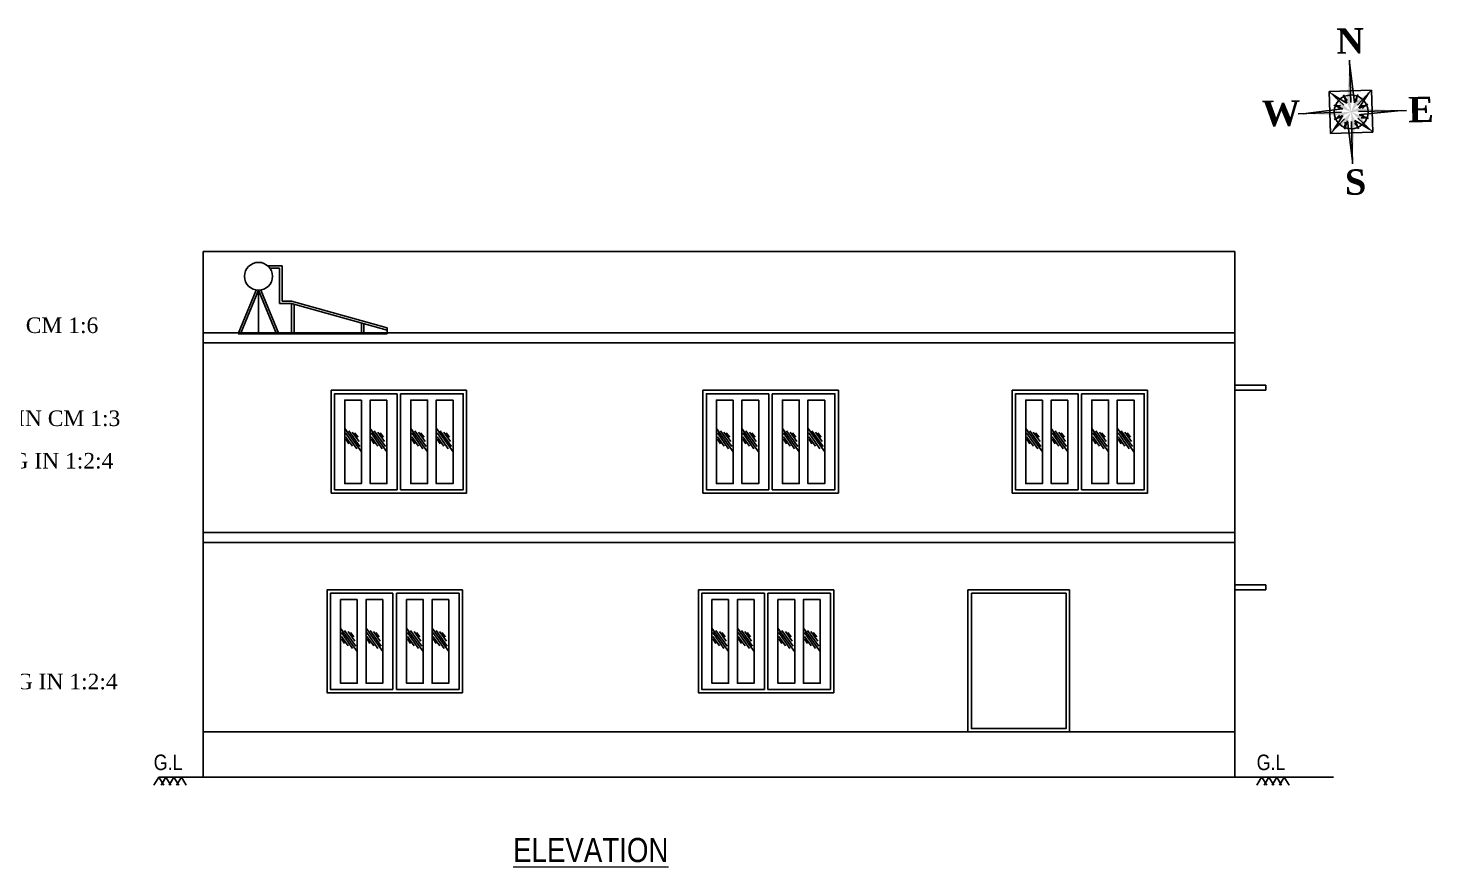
# Model space of a CAD drawing. Header units: metres. Extents: x 1422408 to 2267706, y 3009 to 80428.
# Drawn here: x 2267414.68 to 2267435.42, y 3028.25 to 3040.65 of the extents above; entities that cross this region are included whole.
import ezdxf
from ezdxf import colors
from ezdxf.entities.mleader import LeaderData, LeaderLine
from ezdxf.math import Vec2, Vec3

# ---------------------------------------------------------------- set-up
doc = ezdxf.new("R2010")
doc.units = ezdxf.units.M
doc.header["$LTSCALE"] = 3.5
doc.header["$MEASUREMENT"] = 0
doc.layers.get('0').update_dxf_attribs({"linetype": 'CONTINUOUS'})
doc.styles.add('sty', font='swissc.ttf', dxfattribs={"height": 10})
doc.styles.add('style', font='swissc.ttf', dxfattribs={"height": 10})
doc.styles.add('style1', font='arial.ttf')

# ---------------------------------------------------------------- blocks, each defined once
blk = doc.blocks.new('_ClosedBlank')
at = {"color": 0, "linetype": 'ByBlock', "lineweight": -2}
for p, q in [((-1, 0.167), (0, 0)), ((-1, 0.167), (-1, -0.167)), ((0, 0), (-1, -0.167))]:
    blk.add_line(p, q, dxfattribs=at)
blk = doc.blocks.new('A$C09D84086')
for p, q in [((2.157, 3.773), (2.192, 2.667)), ((2.277, 2.723), (2.159, 3.706)), ((2.729, 2.99), (1.629, 2.956)), ((1.629, 2.956), (2.014, 2.594)), ((1.629, 2.956), (1.664, 1.856)), ((2.729, 2.99), (2.367, 2.599)), ((2.764, 1.891), (2.729, 2.99)), ((1.705, 2.885), (2.031, 2.681)), ((1.747, 2.592), (1.963, 2.506)), ((1.784, 2.578), (1.928, 2.578)), ((1.999, 2.861), (2.092, 2.65)), ((2.097, 2.717), (2.017, 2.82)), ((2.092, 2.65), (2.031, 2.681)), ((2.286, 2.656), (2.277, 2.723)), ((2.372, 2.872), (2.286, 2.656)), ((2.354, 2.825), (2.345, 2.691)), ((2.404, 2.513), (2.454, 2.595)), ((2.64, 2.621), (2.423, 2.52)), ((2.454, 2.595), (2.659, 2.915)), ((2.497, 2.509), (2.6, 2.602)), ((0.819, 2.367), (1.946, 2.412)), ((1.897, 2.49), (0.952, 2.372)), ((2.025, 2.241), (1.664, 1.856)), ((1.938, 2.252), (1.735, 1.931)), ((1.969, 2.319), (1.759, 2.219)), ((1.799, 2.238), (1.895, 2.337)), ((1.984, 2.5), (1.897, 2.49)), ((1.982, 2.326), (1.938, 2.252)), ((2.378, 2.252), (2.764, 1.891)), ((2.396, 2.426), (3.643, 2.456)), ((2.409, 2.34), (2.502, 2.356)), ((2.429, 2.334), (2.652, 2.247)), ((2.452, 2.355), (3.503, 2.452)), ((2.465, 2.268), (2.611, 2.264)), ((1.664, 1.856), (2.764, 1.891)), ((2.107, 2.19), (2.027, 1.967)), ((2.048, 2.148), (2.041, 2.007)), ((2.107, 2.19), (2.116, 2.124)), ((2.116, 2.124), (2.234, 1.133)), ((2.208, 2.173), (2.236, 1.067)), ((2.296, 2.129), (2.377, 2.018)), ((2.3, 2.196), (2.394, 1.979)), ((2.3, 2.196), (2.361, 2.158)), ((2.361, 2.158), (2.691, 1.959))]:
    blk.add_line(p, q)
blk.add_circle((2.2, 2.419), 0.442)
for points in [[(2.2, 2.42), (2.159, 3.706), (2.092, 2.65)], [(2.2, 2.42), (1.705, 2.885), (1.984, 2.5)], [(1.984, 2.5), (1.897, 2.49), (1.784, 2.578)], [(2.092, 2.65), (2.031, 2.681), (2.017, 2.82)], [(2.2, 2.42), (2.659, 2.915), (2.286, 2.656)], [(2.286, 2.656), (2.277, 2.723), (2.354, 2.827)], [(2.404, 2.513), (2.454, 2.595), (2.6, 2.602)], [(2.2, 2.42), (0.952, 2.372), (1.982, 2.326)], [(2.2, 2.42), (1.735, 1.931), (2.107, 2.19)], [(1.982, 2.326), (1.938, 2.252), (1.799, 2.238)], [(2.15, 2.418), (3.503, 2.452), (2.354, 2.512)], [(2.2, 2.42), (2.234, 1.133), (2.3, 2.196)], [(2.2, 2.42), (2.691, 1.959), (2.409, 2.34)], [(2.409, 2.34), (2.502, 2.356), (2.611, 2.264)], [(2.107, 2.19), (2.116, 2.124), (2.041, 2.007)], [(2.3, 2.196), (2.361, 2.158), (2.377, 2.018)]]:
    blk.add_solid(points)
at = {"char_height": 0.66289, "attachment_point": 1, "rotation": 0.6919, "style": 'style1'}
for s, width, insert in [('{\\fTimes New Roman CYR|b1|i0|c0|p18;N}', 3.52025, (1.811, 4.6)), ('{\\fTimes New Roman Greek|b1|i0|c0|p18;W}', 20.71526, (-0.131, 2.712)), ('{\\fTimes New Roman Baltic|b1|i0|c0|p18;E}', 3.52025, (3.688, 2.81)), ('{\\fTimes New Roman CYR|b1|i0|c0|p18;S}', 3.52025, (2.035, 0.917))]:
    blk.add_mtext_dynamic_manual_height_columns(s, width=width, gutter_width=11.25, heights=[0], dxfattribs=dict(at, insert=insert))

msp = doc.modelspace()

# ---------------------------------------------------------------- linework, layer by layer
at = {"color": 7, "linetype": 'ByBlock', "lineweight": -2, "ltscale": 0.05}
for p, q in [((2267417.26614, 3037.3438, 0), (2267432.50614, 3037.3438, 7101.53346)), ((2267432.50614, 3037.3438, 3701.57336), (2267432.50614, 3029.57816, 44041.36511)), ((2267417.26614, 3036.1438, 0), (2267432.50614, 3036.1438, 7101.53346)), ((2267417.26614, 3035.9938, 0), (2267424.71793, 3035.9938, 3472.38276)), ((2267417.26614, 3035.9938, 0), (2267432.50614, 3035.9938, 7101.53346)), ((2267417.26614, 3033.1938, 0), (2267432.50614, 3033.1938, 7101.53346)), ((2267417.26614, 3033.0438, -0.16498), (2267432.50614, 3033.0438, 7101.36848)), ((2267417.26614, 3030.2438), (2267432.50614, 3030.2438, 7101.53346)), ((2267416.60892, 3029.57816, -4826.7955), (2267433.96497, 3029.57816, 1641.64128))]:
    msp.add_line(p, q, dxfattribs=at)
at = {"color": 7, "ltscale": 0.25}
for p, q in [((2267417.26614, 3037.3438, 1097.94758), (2267417.26614, 3029.57816, 1097.94758)), ((2267418.21897, 3037.1338, -2235.53789), (2267418.43162, 3037.1338, -2235.53789)), ((2267418.24984, 3037.10027, -2235.53789), (2267418.39585, 3037.10027, -2235.53789)), ((2267418.39585, 3036.57445, -2235.53789), (2267418.39585, 3037.10027, -2235.53789)), ((2267418.43162, 3036.61022, -2235.53789), (2267418.43162, 3037.1338, -2235.53789)), ((2267418.04785, 3036.77196, -2235.53789), (2267417.78241, 3036.12816, -2235.53789)), ((2267418.08362, 3036.77196, -2235.53789), (2267417.81818, 3036.12816, -2235.53789)), ((2267418.08362, 3036.77196, -2235.53789), (2267418.08362, 3036.12816, -2235.53789)), ((2267418.08362, 3036.77196, -2235.53789), (2267418.34906, 3036.12816, -2235.53789)), ((2267418.11939, 3036.77196, -2235.53789), (2267418.38482, 3036.12816, -2235.53789)), ((2267418.57293, 3036.61022, -2235.53789), (2267418.43162, 3036.61022, -2235.53789)), ((2267419.98571, 3036.21757, -2235.53789), (2267418.57293, 3036.61022, -2235.53789)), ((2267418.57293, 3036.57445, -2235.53789), (2267418.39585, 3036.57445, -2235.53789)), ((2267418.57293, 3036.12816, -2235.53789), (2267418.57293, 3036.57445, -2235.53789)), ((2267419.98571, 3036.18181, -2235.53789), (2267418.57293, 3036.57445, -2235.53789)), ((2267418.60869, 3036.12816, -2235.53789), (2267418.60869, 3036.56451, -2235.53789)), ((2267419.60521, 3036.12816, -2235.53789), (2267419.60521, 3036.28756, -2235.53789)), ((2267419.64098, 3036.12816, -2235.53789), (2267419.64098, 3036.27762, -2235.53789)), ((2267419.98571, 3036.18181, -2235.53789), (2267419.98571, 3036.21757, -2235.53789)), ((2267419.98571, 3036.18181, -2235.53789), (2267419.98571, 3036.12816, -2235.53789)), ((2267417.78241, 3036.12816, -2235.53789), (2267419.98571, 3036.12816, -2235.53789)), ((2267420.1325, 3035.2438, 3468.90969), (2267420.1325, 3033.8238, 3468.90969)), ((2267420.1825, 3035.2438, 3468.90969), (2267420.1825, 3033.8238, 3468.90969)), ((2267425.62429, 3035.2438, -4024.12623), (2267425.62429, 3033.8238, -4024.12623)), ((2267425.67429, 3035.2438, -4024.12623), (2267425.67429, 3033.8238, -4024.12623)), ((2267430.19416, 3035.2438, 65528.65319), (2267430.19416, 3033.8238, 65528.65319)), ((2267430.24416, 3035.2438, 65528.65319), (2267430.24416, 3033.8238, 65528.65319)), ((2267419.60425, 3034.3822, 3468.90969), (2267419.35817, 3034.7292, 3468.90969)), ((2267419.98102, 3034.3822, 3468.90969), (2267419.73494, 3034.7292, 3468.90969)), ((2267420.5802, 3034.3822, 3468.90969), (2267420.33412, 3034.7292, 3468.90969)), ((2267420.95697, 3034.3822, 3468.90969), (2267420.71089, 3034.7292, 3468.90969)), ((2267425.09604, 3034.3822, -4024.12623), (2267424.84996, 3034.7292, -4024.12623)), ((2267425.4728, 3034.3822, -4024.12623), (2267425.22672, 3034.7292, -4024.12623)), ((2267426.07199, 3034.3822, -4024.12623), (2267425.82591, 3034.7292, -4024.12623)), ((2267426.44875, 3034.3822, -4024.12623), (2267426.20267, 3034.7292, -4024.12623)), ((2267429.66591, 3034.3822, 65528.65319), (2267429.41983, 3034.7292, 65528.65319)), ((2267430.04268, 3034.3822, 65528.65319), (2267429.7966, 3034.7292, 65528.65319)), ((2267430.64186, 3034.3822, 65528.65319), (2267430.39578, 3034.7292, 65528.65319)), ((2267431.01863, 3034.3822, 65528.65319), (2267430.77255, 3034.7292, 65528.65319)), ((2267419.53445, 3034.42944, 3468.90969), (2267419.37102, 3034.66299, 3468.90969)), ((2267419.4708, 3034.46682, 3468.90969), (2267419.37104, 3034.60724, 3468.90969)), ((2267419.41607, 3034.50164, 3468.90969), (2267419.37276, 3034.57064, 3468.90969)), ((2267419.58275, 3034.46369, 3468.90969), (2267419.41641, 3034.69517, 3468.90969)), ((2267419.56853, 3034.53612, 3468.90969), (2267419.46901, 3034.67672, 3468.90969)), ((2267419.55377, 3034.59929, 3468.90969), (2267419.50298, 3034.66299, 3468.90969)), ((2267419.91122, 3034.42944, 3468.90969), (2267419.74779, 3034.66299, 3468.90969)), ((2267419.84757, 3034.46682, 3468.90969), (2267419.74781, 3034.60724, 3468.90969)), ((2267419.79284, 3034.50164, 3468.90969), (2267419.74953, 3034.57064, 3468.90969)), ((2267419.95952, 3034.46369, 3468.90969), (2267419.79317, 3034.69517, 3468.90969)), ((2267419.9453, 3034.53612, 3468.90969), (2267419.84577, 3034.67672, 3468.90969)), ((2267419.93054, 3034.59929, 3468.90969), (2267419.87975, 3034.66299, 3468.90969)), ((2267420.5104, 3034.42944, 3468.90969), (2267420.34697, 3034.66299, 3468.90969)), ((2267420.44675, 3034.46682, 3468.90969), (2267420.34699, 3034.60724, 3468.90969)), ((2267420.39202, 3034.50164, 3468.90969), (2267420.34871, 3034.57064, 3468.90969)), ((2267420.5587, 3034.46369, 3468.90969), (2267420.39236, 3034.69517, 3468.90969)), ((2267420.54448, 3034.53612, 3468.90969), (2267420.44496, 3034.67672, 3468.90969)), ((2267420.52972, 3034.59929, 3468.90969), (2267420.47893, 3034.66299, 3468.90969)), ((2267420.88717, 3034.42944, 3468.90969), (2267420.72374, 3034.66299, 3468.90969)), ((2267420.82352, 3034.46682, 3468.90969), (2267420.72376, 3034.60724, 3468.90969)), ((2267420.76879, 3034.50164, 3468.90969), (2267420.72548, 3034.57064, 3468.90969)), ((2267420.93547, 3034.46369, 3468.90969), (2267420.76912, 3034.69517, 3468.90969)), ((2267420.92125, 3034.53612, 3468.90969), (2267420.82172, 3034.67672, 3468.90969)), ((2267420.90648, 3034.59929, 3468.90969), (2267420.8557, 3034.66299, 3468.90969)), ((2267425.02624, 3034.42944, -4024.12623), (2267424.86281, 3034.66299, -4024.12623)), ((2267424.96259, 3034.46682, -4024.12623), (2267424.86283, 3034.60724, -4024.12623)), ((2267424.90786, 3034.50164, -4024.12623), (2267424.86455, 3034.57064, -4024.12623)), ((2267425.07454, 3034.46369, -4024.12623), (2267424.9082, 3034.69517, -4024.12623)), ((2267425.06032, 3034.53612, -4024.12623), (2267424.9608, 3034.67672, -4024.12623)), ((2267425.04556, 3034.59929, -4024.12623), (2267424.99477, 3034.66299, -4024.12623)), ((2267425.40301, 3034.42944, -4024.12623), (2267425.23958, 3034.66299, -4024.12623)), ((2267425.33936, 3034.46682, -4024.12623), (2267425.2396, 3034.60724, -4024.12623)), ((2267425.28463, 3034.50164, -4024.12623), (2267425.24132, 3034.57064, -4024.12623)), ((2267425.45131, 3034.46369, -4024.12623), (2267425.28496, 3034.69517, -4024.12623)), ((2267425.43709, 3034.53612, -4024.12623), (2267425.33756, 3034.67672, -4024.12623)), ((2267425.42232, 3034.59929, -4024.12623), (2267425.37154, 3034.66299, -4024.12623)), ((2267426.00219, 3034.42944, -4024.12623), (2267425.83876, 3034.66299, -4024.12623)), ((2267425.93854, 3034.46682, -4024.12623), (2267425.83878, 3034.60724, -4024.12623)), ((2267425.88381, 3034.50164, -4024.12623), (2267425.8405, 3034.57064, -4024.12623)), ((2267426.05049, 3034.46369, -4024.12623), (2267425.88414, 3034.69517, -4024.12623)), ((2267426.03627, 3034.53612, -4024.12623), (2267425.93674, 3034.67672, -4024.12623)), ((2267426.02151, 3034.59929, -4024.12623), (2267425.97072, 3034.66299, -4024.12623)), ((2267426.37896, 3034.42944, -4024.12623), (2267426.21553, 3034.66299, -4024.12623)), ((2267426.31531, 3034.46682, -4024.12623), (2267426.21555, 3034.60724, -4024.12623)), ((2267426.26057, 3034.50164, -4024.12623), (2267426.21727, 3034.57064, -4024.12623)), ((2267426.42726, 3034.46369, -4024.12623), (2267426.26091, 3034.69517, -4024.12623)), ((2267426.41304, 3034.53612, -4024.12623), (2267426.31351, 3034.67672, -4024.12623)), ((2267426.39827, 3034.59929, -4024.12623), (2267426.34749, 3034.66299, -4024.12623)), ((2267429.59611, 3034.42944, 65528.65319), (2267429.43268, 3034.66299, 65528.65319)), ((2267429.53247, 3034.46682, 65528.65319), (2267429.4327, 3034.60724, 65528.65319)), ((2267429.47773, 3034.50164, 65528.65319), (2267429.43442, 3034.57064, 65528.65319)), ((2267429.64441, 3034.46369, 65528.65319), (2267429.47807, 3034.69517, 65528.65319)), ((2267429.6302, 3034.53612, 65528.65319), (2267429.53067, 3034.67672, 65528.65319)), ((2267429.61543, 3034.59929, 65528.65319), (2267429.56464, 3034.66299, 65528.65319)), ((2267429.97288, 3034.42944, 65528.65319), (2267429.80945, 3034.66299, 65528.65319)), ((2267429.90923, 3034.46682, 65528.65319), (2267429.80947, 3034.60724, 65528.65319)), ((2267429.8545, 3034.50164, 65528.65319), (2267429.81119, 3034.57064, 65528.65319)), ((2267430.02118, 3034.46369, 65528.65319), (2267429.85484, 3034.69517, 65528.65319)), ((2267430.00696, 3034.53612, 65528.65319), (2267429.90744, 3034.67672, 65528.65319)), ((2267429.9922, 3034.59929, 65528.65319), (2267429.94141, 3034.66299, 65528.65319)), ((2267430.57206, 3034.42944, 65528.65319), (2267430.40863, 3034.66299, 65528.65319)), ((2267430.50842, 3034.46682, 65528.65319), (2267430.40865, 3034.60724, 65528.65319)), ((2267430.45368, 3034.50164, 65528.65319), (2267430.41037, 3034.57064, 65528.65319)), ((2267430.62036, 3034.46369, 65528.65319), (2267430.45402, 3034.69517, 65528.65319)), ((2267430.60615, 3034.53612, 65528.65319), (2267430.50662, 3034.67672, 65528.65319)), ((2267430.59138, 3034.59929, 65528.65319), (2267430.54059, 3034.66299, 65528.65319)), ((2267430.94883, 3034.42944, 65528.65319), (2267430.7854, 3034.66299, 65528.65319)), ((2267430.88518, 3034.46682, 65528.65319), (2267430.78542, 3034.60724, 65528.65319)), ((2267430.83045, 3034.50164, 65528.65319), (2267430.78714, 3034.57064, 65528.65319)), ((2267430.99713, 3034.46369, 65528.65319), (2267430.83079, 3034.69517, 65528.65319)), ((2267430.98291, 3034.53612, 65528.65319), (2267430.88339, 3034.67672, 65528.65319)), ((2267430.96815, 3034.59929, 65528.65319), (2267430.91736, 3034.66299, 65528.65319)), ((2267420.06998, 3032.2938, 3468.90969), (2267420.06998, 3030.8738, 3468.90969)), ((2267420.11998, 3032.2938, 3468.90969), (2267420.11998, 3030.8738, 3468.90969)), ((2267425.55691, 3032.2938, 3468.90969), (2267425.55691, 3030.8738, 3468.90969)), ((2267425.60691, 3032.2938, 3468.90969), (2267425.60691, 3030.8738, 3468.90969)), ((2267419.54173, 3031.4322, 3468.90969), (2267419.29565, 3031.7792, 3468.90969)), ((2267419.47193, 3031.47944, 3468.90969), (2267419.3085, 3031.71299, 3468.90969)), ((2267419.40828, 3031.51682, 3468.90969), (2267419.30852, 3031.65724, 3468.90969)), ((2267419.35355, 3031.55164, 3468.90969), (2267419.31024, 3031.62064, 3468.90969)), ((2267419.52023, 3031.51369, 3468.90969), (2267419.35389, 3031.74517, 3468.90969)), ((2267419.50601, 3031.58612, 3468.90969), (2267419.40649, 3031.72672, 3468.90969)), ((2267419.49125, 3031.64929, 3468.90969), (2267419.44046, 3031.71299, 3468.90969)), ((2267419.91849, 3031.4322, 3468.90969), (2267419.67241, 3031.7792, 3468.90969)), ((2267419.8487, 3031.47944, 3468.90969), (2267419.68527, 3031.71299, 3468.90969)), ((2267419.78505, 3031.51682, 3468.90969), (2267419.68529, 3031.65724, 3468.90969)), ((2267419.73032, 3031.55164, 3468.90969), (2267419.68701, 3031.62064, 3468.90969)), ((2267419.897, 3031.51369, 3468.90969), (2267419.73065, 3031.74517, 3468.90969)), ((2267419.88278, 3031.58612, 3468.90969), (2267419.78325, 3031.72672, 3468.90969)), ((2267419.86801, 3031.64929, 3468.90969), (2267419.81723, 3031.71299, 3468.90969)), ((2267420.51768, 3031.4322, 3468.90969), (2267420.2716, 3031.7792, 3468.90969)), ((2267420.44788, 3031.47944, 3468.90969), (2267420.28445, 3031.71299, 3468.90969)), ((2267420.38423, 3031.51682, 3468.90969), (2267420.28447, 3031.65724, 3468.90969)), ((2267420.3295, 3031.55164, 3468.90969), (2267420.28619, 3031.62064, 3468.90969)), ((2267420.49618, 3031.51369, 3468.90969), (2267420.32983, 3031.74517, 3468.90969)), ((2267420.48196, 3031.58612, 3468.90969), (2267420.38243, 3031.72672, 3468.90969)), ((2267420.4672, 3031.64929, 3468.90969), (2267420.41641, 3031.71299, 3468.90969)), ((2267420.89444, 3031.4322, 3468.90969), (2267420.64836, 3031.7792, 3468.90969)), ((2267420.82465, 3031.47944, 3468.90969), (2267420.66122, 3031.71299, 3468.90969)), ((2267420.761, 3031.51682, 3468.90969), (2267420.66124, 3031.65724, 3468.90969)), ((2267420.70626, 3031.55164, 3468.90969), (2267420.66296, 3031.62064, 3468.90969)), ((2267420.87295, 3031.51369, 3468.90969), (2267420.7066, 3031.74517, 3468.90969)), ((2267420.85873, 3031.58612, 3468.90969), (2267420.7592, 3031.72672, 3468.90969)), ((2267420.84396, 3031.64929, 3468.90969), (2267420.79318, 3031.71299, 3468.90969)), ((2267425.02866, 3031.4322, 3468.90969), (2267424.78258, 3031.7792, 3468.90969)), ((2267424.95886, 3031.47944, 3468.90969), (2267424.79543, 3031.71299, 3468.90969)), ((2267424.89521, 3031.51682, 3468.90969), (2267424.79545, 3031.65724, 3468.90969)), ((2267424.84048, 3031.55164, 3468.90969), (2267424.79717, 3031.62064, 3468.90969)), ((2267425.00716, 3031.51369, 3468.90969), (2267424.84082, 3031.74517, 3468.90969)), ((2267424.99294, 3031.58612, 3468.90969), (2267424.89342, 3031.72672, 3468.90969)), ((2267424.97818, 3031.64929, 3468.90969), (2267424.92739, 3031.71299, 3468.90969)), ((2267425.40542, 3031.4322, 3468.90969), (2267425.15934, 3031.7792, 3468.90969)), ((2267425.33563, 3031.47944, 3468.90969), (2267425.1722, 3031.71299, 3468.90969)), ((2267425.27198, 3031.51682, 3468.90969), (2267425.17222, 3031.65724, 3468.90969)), ((2267425.21725, 3031.55164, 3468.90969), (2267425.17394, 3031.62064, 3468.90969)), ((2267425.38393, 3031.51369, 3468.90969), (2267425.21758, 3031.74517, 3468.90969)), ((2267425.36971, 3031.58612, 3468.90969), (2267425.27018, 3031.72672, 3468.90969)), ((2267425.35494, 3031.64929, 3468.90969), (2267425.30416, 3031.71299, 3468.90969)), ((2267426.00461, 3031.4322, 3468.90969), (2267425.75853, 3031.7792, 3468.90969)), ((2267425.93481, 3031.47944, 3468.90969), (2267425.77138, 3031.71299, 3468.90969)), ((2267425.87116, 3031.51682, 3468.90969), (2267425.7714, 3031.65724, 3468.90969)), ((2267425.81643, 3031.55164, 3468.90969), (2267425.77312, 3031.62064, 3468.90969)), ((2267425.98311, 3031.51369, 3468.90969), (2267425.81676, 3031.74517, 3468.90969)), ((2267425.96889, 3031.58612, 3468.90969), (2267425.86936, 3031.72672, 3468.90969)), ((2267425.95413, 3031.64929, 3468.90969), (2267425.90334, 3031.71299, 3468.90969)), ((2267426.38137, 3031.4322, 3468.90969), (2267426.13529, 3031.7792, 3468.90969)), ((2267426.31158, 3031.47944, 3468.90969), (2267426.14815, 3031.71299, 3468.90969)), ((2267426.24793, 3031.51682, 3468.90969), (2267426.14817, 3031.65724, 3468.90969)), ((2267426.19319, 3031.55164, 3468.90969), (2267426.14989, 3031.62064, 3468.90969)), ((2267426.35988, 3031.51369, 3468.90969), (2267426.19353, 3031.74517, 3468.90969)), ((2267426.34566, 3031.58612, 3468.90969), (2267426.24613, 3031.72672, 3468.90969)), ((2267426.33089, 3031.64929, 3468.90969), (2267426.28011, 3031.71299, 3468.90969)), ((2267416.60892, 3029.57816, 1098.11256), (2267416.53807, 3029.45543, 1098.11256)), ((2267416.6126, 3029.57816, 1098.11256), (2267416.68345, 3029.45543, 1098.11256)), ((2267416.71602, 3029.57816, 1098.11256), (2267416.64517, 3029.45543, 1098.11256)), ((2267416.71602, 3029.57816, 1098.11256), (2267416.78688, 3029.45543, 1098.11256)), ((2267416.83341, 3029.57816, 1098.11256), (2267416.76255, 3029.45543, 1098.11256)), ((2267416.8336, 3029.57816, 1098.11256), (2267416.90446, 3029.45543, 1098.11256)), ((2267416.94344, 3029.57816, 1098.11256), (2267416.87258, 3029.45543, 1098.11256)), ((2267416.94344, 3029.57816, 1098.11256), (2267417.01429, 3029.45543, 1098.11256)), ((2267432.90487, 3029.57816, 3701.77928), (2267432.83401, 3029.45543, 3701.77928)), ((2267432.90854, 3029.57816, 3701.77928), (2267432.9794, 3029.45543, 3701.77928)), ((2267433.01197, 3029.57816, 3701.77928), (2267432.94111, 3029.45543, 3701.77928)), ((2267433.01197, 3029.57816, 3701.77928), (2267433.08282, 3029.45543, 3701.77928)), ((2267433.12935, 3029.57816, 3701.77928), (2267433.05849, 3029.45543, 3701.77928)), ((2267433.12954, 3029.57816, 3701.77928), (2267433.2004, 3029.45543, 3701.77928)), ((2267433.23938, 3029.57816, 3701.77928), (2267433.16852, 3029.45543, 3701.77928)), ((2267433.23938, 3029.57816, 3701.77928), (2267433.31024, 3029.45543, 3701.77928))]:
    msp.add_line(p, q, dxfattribs=at)
at = {"color": 7}
for p, q in [((2267432.96614, 3035.37047, 3701.61429), (2267432.50614, 3035.37047, 3701.61429)), ((2267432.96614, 3035.37047, 3701.61429), (2267432.96614, 3035.2938, 3701.61429)), ((2267432.96614, 3035.2938, 3701.61429), (2267432.50614, 3035.2938, 3701.61429)), ((2267432.96614, 3032.42047, 3701.61429), (2267432.50614, 3032.42047, 3701.61429)), ((2267432.96614, 3032.3438, 3701.61429), (2267432.50614, 3032.3438, 3701.61429)), ((2267432.96614, 3032.42047, 3701.61429), (2267432.96614, 3032.3438, 3701.61429))]:
    msp.add_line(p, q, dxfattribs=at)
at = {"color": 7, "ltscale": 0.25}
for points, elevation in [([(2267421.15845, 3035.2938), (2267419.15845, 3035.2938), (2267419.15845, 3033.7738), (2267421.15845, 3033.7738)], 3701.61429), ([(2267419.60485, 3035.14958), (2267419.35742, 3035.14958), (2267419.35742, 3033.91391), (2267419.60485, 3033.91391)], 3701.61429), ([(2267419.98162, 3035.14958), (2267419.73419, 3035.14958), (2267419.73419, 3033.91391), (2267419.98162, 3033.91391)], 3701.61429), ([(2267420.33337, 3035.14958), (2267420.5808, 3035.14958), (2267420.5808, 3033.91391), (2267420.33337, 3033.91391)], 3701.61429), ([(2267420.5808, 3035.14958), (2267420.33337, 3035.14958), (2267420.33337, 3033.91391), (2267420.5808, 3033.91391)], 3701.61429), ([(2267420.95757, 3035.14958), (2267420.71014, 3035.14958), (2267420.71014, 3033.91391), (2267420.95757, 3033.91391)], 3701.61429), ([(2267426.65023, 3035.2938), (2267424.65023, 3035.2938), (2267424.65023, 3033.7738), (2267426.65023, 3033.7738)], -3791.42162), ([(2267425.09664, 3035.14958), (2267424.84921, 3035.14958), (2267424.84921, 3033.91391), (2267425.09664, 3033.91391)], -3791.42162), ([(2267425.47341, 3035.14958), (2267425.22598, 3035.14958), (2267425.22598, 3033.91391), (2267425.47341, 3033.91391)], -3791.42162), ([(2267425.82516, 3035.14958), (2267426.07259, 3035.14958), (2267426.07259, 3033.91391), (2267425.82516, 3033.91391)], -3791.42162), ([(2267426.07259, 3035.14958), (2267425.82516, 3035.14958), (2267425.82516, 3033.91391), (2267426.07259, 3033.91391)], -3791.42162), ([(2267426.44936, 3035.14958), (2267426.20193, 3035.14958), (2267426.20193, 3033.91391), (2267426.44936, 3033.91391)], -3791.42162), ([(2267431.22011, 3035.2938), (2267429.22011, 3035.2938), (2267429.22011, 3033.7738), (2267431.22011, 3033.7738)], 65761.35779), ([(2267429.66652, 3035.14958), (2267429.41909, 3035.14958), (2267429.41909, 3033.91391), (2267429.66652, 3033.91391)], 65761.35779), ([(2267430.04329, 3035.14958), (2267429.79585, 3035.14958), (2267429.79585, 3033.91391), (2267430.04329, 3033.91391)], 65761.35779), ([(2267430.39504, 3035.14958), (2267430.64247, 3035.14958), (2267430.64247, 3033.91391), (2267430.39504, 3033.91391)], 65761.35779), ([(2267430.64247, 3035.14958), (2267430.39504, 3035.14958), (2267430.39504, 3033.91391), (2267430.64247, 3033.91391)], 65761.35779), ([(2267431.01924, 3035.14958), (2267430.7718, 3035.14958), (2267430.7718, 3033.91391), (2267431.01924, 3033.91391)], 65761.35779), ([(2267421.09592, 3032.3438), (2267419.09592, 3032.3438), (2267419.09592, 3030.8238), (2267421.09592, 3030.8238)], 3701.61429), ([(2267426.58285, 3032.3438), (2267424.58285, 3032.3438), (2267424.58285, 3030.8238), (2267426.58285, 3030.8238)], 3701.61429), ([(2267419.54233, 3032.19958), (2267419.2949, 3032.19958), (2267419.2949, 3030.96391), (2267419.54233, 3030.96391)], 3701.61429), ([(2267419.9191, 3032.19958), (2267419.67167, 3032.19958), (2267419.67167, 3030.96391), (2267419.9191, 3030.96391)], 3701.61429), ([(2267420.27085, 3032.19958), (2267420.51828, 3032.19958), (2267420.51828, 3030.96391), (2267420.27085, 3030.96391)], 3701.61429), ([(2267420.51828, 3032.19958), (2267420.27085, 3032.19958), (2267420.27085, 3030.96391), (2267420.51828, 3030.96391)], 3701.61429), ([(2267420.89505, 3032.19958), (2267420.64762, 3032.19958), (2267420.64762, 3030.96391), (2267420.89505, 3030.96391)], 3701.61429), ([(2267425.02926, 3032.19958), (2267424.78183, 3032.19958), (2267424.78183, 3030.96391), (2267425.02926, 3030.96391)], 3701.61429), ([(2267425.40603, 3032.19958), (2267425.1586, 3032.19958), (2267425.1586, 3030.96391), (2267425.40603, 3030.96391)], 3701.61429), ([(2267425.75778, 3032.19958), (2267426.00521, 3032.19958), (2267426.00521, 3030.96391), (2267425.75778, 3030.96391)], 3701.61429), ([(2267426.00521, 3032.19958), (2267425.75778, 3032.19958), (2267425.75778, 3030.96391), (2267426.00521, 3030.96391)], 3701.61429), ([(2267426.38198, 3032.19958), (2267426.13455, 3032.19958), (2267426.13455, 3030.96391), (2267426.38198, 3030.96391)], 3701.61429)]:
    msp.add_lwpolyline(points, close=True, dxfattribs=dict(at, elevation=elevation))
for points, elevation in [([(2267420.1325, 3035.2438), (2267419.20845, 3035.2438), (2267419.20845, 3033.8238), (2267420.1325, 3033.8238)], 3468.90969), ([(2267420.1825, 3033.8238), (2267421.10845, 3033.8238), (2267421.10845, 3035.2438), (2267420.1825, 3035.2438)], 3468.90969), ([(2267425.62429, 3035.2438), (2267424.70023, 3035.2438), (2267424.70023, 3033.8238), (2267425.62429, 3033.8238)], -4024.12623), ([(2267425.67429, 3033.8238), (2267426.60023, 3033.8238), (2267426.60023, 3035.2438), (2267425.67429, 3035.2438)], -4024.12623), ([(2267430.19416, 3035.2438), (2267429.27011, 3035.2438), (2267429.27011, 3033.8238), (2267430.19416, 3033.8238)], 65528.65319), ([(2267430.24416, 3033.8238), (2267431.17011, 3033.8238), (2267431.17011, 3035.2438), (2267430.24416, 3035.2438)], 65528.65319), ([(2267420.06998, 3032.2938), (2267419.14592, 3032.2938), (2267419.14592, 3030.8738), (2267420.06998, 3030.8738)], 3468.90969), ([(2267420.11998, 3030.8738), (2267421.04592, 3030.8738), (2267421.04592, 3032.2938), (2267420.11998, 3032.2938)], 3468.90969), ([(2267425.55691, 3032.2938), (2267424.63285, 3032.2938), (2267424.63285, 3030.8738), (2267425.55691, 3030.8738)], 3468.90969), ([(2267425.60691, 3030.8738), (2267426.53285, 3030.8738), (2267426.53285, 3032.2938), (2267425.60691, 3032.2938)], 3468.90969)]:
    msp.add_lwpolyline(points, dxfattribs=dict(at, elevation=elevation))
at = {"color": 7, "lineweight": -3, "elevation": 1097.94758}
for points in [[(2267428.5654, 3032.3438), (2267430.0654, 3032.3438), (2267430.0654, 3030.2438), (2267428.5654, 3030.2438)], [(2267428.6154, 3032.2938), (2267430.0154, 3032.2938), (2267430.0154, 3030.2938), (2267428.6154, 3030.2938)]]:
    msp.add_lwpolyline(points, close=True, dxfattribs=at)
at = {"color": 7, "ltscale": 0.25}
msp.add_circle((2267418.08362, 3036.97819, -2235.53789), 0.20624, dxfattribs=at)

# ---------------------------------------------------------------- block references
at = {"color": 7, "ltscale": 0.25, "xscale": 0.566090054054819, "yscale": 0.566090054054819, "zscale": 0.566090054054819}
msp.add_blockref('A$C09D84086', (2267432.98063, 3038.0385), dxfattribs=at)

# ---------------------------------------------------------------- texts
at = {"color": 7, "ltscale": 0.25, "style": 'sty'}
for p in [(2267416.53462, 3029.67972, 1098.11256), (2267432.83057, 3029.67972, 3701.77928)]:
    msp.add_text('G.L', height=0.23, dxfattribs=at).set_placement(p)
at = {"color": 7, "lineweight": 20, "style": 'style'}
msp.add_text('%%UELEVATION', height=0.3569639, dxfattribs=at).set_placement((2267421.84489, 3028.32055, -1420.40604))

# ---------------------------------------------------------------- leaders
at = {"color": 7, "ltscale": 0.25}
ml = msp.add_multileader_mtext('Standard', dxfattribs=at)
ml.set_content('{\\fTimes New Roman|b0|i0|c0|p18;PLASTERING IN CM 1:6}', color=4, style='sty')
ml.set_leader_properties(color=253)
ml.set_arrow_properties(name='CLOSEDBLANK')
ml.build(insert=Vec2(0, 0))
ml.multileader.update_dxf_attribs({"leader_type": 2, "text_left_attachment_type": 2, "text_right_attachment_type": 2, "dogleg_length": 0.36, "arrow_head_size": 0.25556})
ctx = ml.context
ctx.base_point, ctx.char_height, ctx.arrow_head_size, ctx.landing_gap_size, ctx.plane_origin = Vec3(2267411.97989, 3036.25265, 32603.66671), 0.23, 0.25556, 0.0016, Vec3(2267411.76218, 3035.02694, 32603.66671)
ctx.left_attachment, ctx.right_attachment = 2, 2
notes = []
notes.append((ctx, [(0, (1, 1, 0), (2267411.97069, 3036.25265, 32603.66671), (1, 0), 0.0092, [(0, [(2267411.64272, 3035.42694, 32603.66671)], 0, [])])]))
ctx.mtext.insert, ctx.mtext.width, ctx.mtext.flow_direction = Vec3(2267411.98148, 3036.37022, 32603.66671), 5.1372372, 5
ml = msp.add_multileader_mtext('Standard', dxfattribs=at)
ml.set_content('{\\fTimes New Roman|b0|i0|c0|p18;FLOOR FINISH IN CM 1:3}', color=4, style='sty')
ml.set_leader_properties(color=253)
ml.set_arrow_properties(name='CLOSEDBLANK')
ml.build(insert=Vec2(0, 0))
ml.multileader.update_dxf_attribs({"leader_type": 2, "text_left_attachment_type": 2, "text_right_attachment_type": 2, "dogleg_length": 0.36, "arrow_head_size": 0.25556})
ctx = ml.context
ctx.base_point, ctx.char_height, ctx.arrow_head_size, ctx.landing_gap_size, ctx.plane_origin = Vec3(2267412.08304, 3034.87779, 27711.48435), 0.23, 0.25556, 0.0016, Vec3(2267410.86566, 3032.8438, 27711.48435)
ctx.left_attachment, ctx.right_attachment = 2, 2
notes.append((ctx, [(0, (1, 1, 0), (2267412.07384, 3034.87779, 27711.48435), (1, 0), 0.0092, [(0, [(2267410.7462, 3033.2438, 27711.48435)], 0, [])])]))
ctx.mtext.insert, ctx.mtext.width, ctx.mtext.flow_direction = Vec3(2267412.08464, 3034.99536, 27711.48435), 5.1372372, 5
ml = msp.add_multileader_mtext('Standard', dxfattribs=at)
ml.set_content('{\\fTimes New Roman|b0|i0|c0|p18;RCC FLOORING IN 1:2:4}', color=4, style='sty')
ml.set_leader_properties(color=253)
ml.set_arrow_properties(name='CLOSEDBLANK')
ml.build(insert=Vec2(0, 0))
ml.multileader.update_dxf_attribs({"leader_type": 2, "text_left_attachment_type": 2, "text_right_attachment_type": 2, "dogleg_length": 0.36, "arrow_head_size": 0.25556})
ctx = ml.context
ctx.base_point, ctx.char_height, ctx.arrow_head_size, ctx.landing_gap_size, ctx.plane_origin = Vec3(2267412.14457, 3034.25009, 31788.53487), 0.23, 0.25556, 0.0016, Vec3(2267411.46091, 3032.71135, 31788.53487)
ctx.left_attachment, ctx.right_attachment = 2, 2
notes.append((ctx, [(0, (1, 1, 0), (2267412.13537, 3034.25009, 31788.53487), (1, 0), 0.0092, [(0, [(2267411.34145, 3033.11135, 31788.53487)], 0, [])])]))
ctx.mtext.insert, ctx.mtext.width, ctx.mtext.flow_direction = Vec3(2267412.14617, 3034.36766, 31788.53487), 5.1372372, 5
ml = msp.add_multileader_mtext('Standard', dxfattribs=at)
ml.set_content('{\\fTimes New Roman|b0|i0|c0|p18;RCC FOOTING IN 1:2:4}', color=4, style='sty')
ml.set_leader_properties(color=253)
ml.set_arrow_properties(name='CLOSEDBLANK')
ml.build(insert=Vec2(0, 0))
ml.multileader.update_dxf_attribs({"leader_type": 2, "text_left_attachment_type": 2, "text_right_attachment_type": 2, "dogleg_length": 0.36, "arrow_head_size": 0.25556})
ctx = ml.context
ctx.base_point, ctx.char_height, ctx.arrow_head_size, ctx.landing_gap_size, ctx.plane_origin = Vec3(2267412.43987, 3030.98741, 32603.66671), 0.23, 0.25556, 0.0016, Vec3(2267411.61535, 3029.02055, 32603.66671)
ctx.left_attachment, ctx.right_attachment = 2, 2
notes.append((ctx, [(0, (1, 1, 0), (2267412.43067, 3030.98741, 32603.66671), (1, 0), 0.0092, [(0, [(2267411.49589, 3029.02055, 32603.66671)], 0, [])])]))
ctx.mtext.insert, ctx.mtext.width, ctx.mtext.flow_direction = Vec3(2267412.44147, 3031.10498, 32603.66671), 5.1372372, 5
for ctx, leaders in notes:
    for number, flags, end, landing, length, lines in leaders:
        leader = LeaderData()
        leader.index, (leader.has_last_leader_line, leader.has_dogleg_vector, leader.attachment_direction) = number, flags
        leader.last_leader_point, leader.dogleg_vector, leader.dogleg_length = Vec3(end), Vec3(landing), length
        for number, points, colour, breaks in lines:
            line = LeaderLine()
            line.index, line.vertices, line.color, line.breaks = number, Vec3.list(points), colors.encode_raw_color(colour), breaks
            leader.lines.append(line)
        ctx.leaders.append(leader)

doc.saveas('drawing.dxf')
